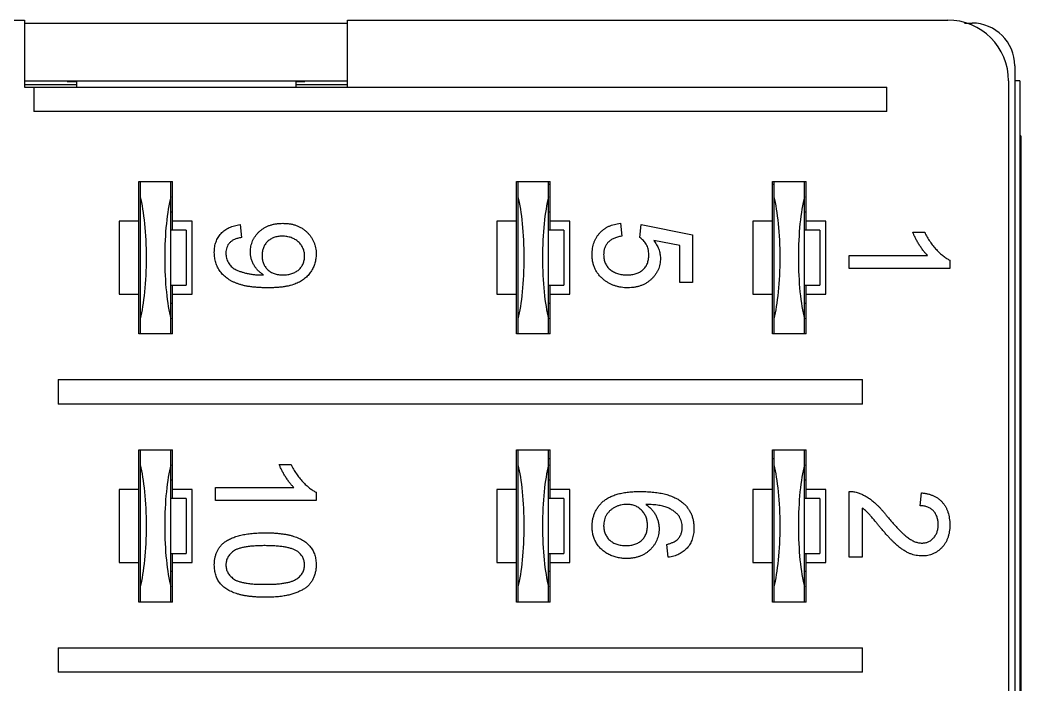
# Model space of a CAD drawing. Header units: millimetres. Extents: x 4.1 to 31.4, y 14 to 35.
# Drawn here: x 14.96 to 31.39, y 24.12 to 35.03 of the extents above; entities that cross this region are included whole.
import ezdxf

# ---------------------------------------------------------------- set-up
doc = ezdxf.new("R2010")
doc.units = ezdxf.units.MM
doc.header["$LTSCALE"] = 3.18179
for name, color, linetype in [('00_COMPONENTS', 7, 'CONTINUOUS'), ('00_COMPONENTS_1', 7, 'CONTINUOUS'), ('00_COMPONENTS_3', 7, 'CONTINUOUS')]:
    doc.layers.add(name, color=color, linetype=linetype)

msp = doc.modelspace()

# ---------------------------------------------------------------- linework, layer by layer
at = {"layer": '00_COMPONENTS', "color": 7}
for p, q in [((15.033, 34.975), (20.333, 34.975)), ((30.458, 34.975), (30.583, 34.975)), ((31.283, 34.275), (31.283, 14.775)), ((15.033, 34.025), (20.333, 34.025)), ((15.733, 34.019), (15.883, 34.019)), ((19.483, 34.019), (19.633, 34.019)), ((31.367, 34.025), (31.283, 34.025)), ((31.367, 34.025), (31.367, 15.025)), ((15.033, 33.966), (15.883, 33.966)), ((19.483, 33.966), (20.333, 33.966)), ((31.386, 33.125), (31.367, 33.125)), ((31.386, 33.125), (31.386, 15.925)), ((23.658, 32.325), (23.633, 32.325)), ((27.333, 32.325), (27.308, 32.325)), ((23.658, 27.825), (23.633, 27.825)), ((27.333, 27.825), (27.308, 27.825))]:
    msp.add_line(p, q, dxfattribs=at)
msp.add_arc((30.583, 34.275), 0.7, 0, 90, dxfattribs=at)
at = {"layer": '00_COMPONENTS_1', "color": 7}
for p, q in [((16.933, 29.875), (16.933, 32.375)), ((16.933, 32.375), (17.433, 32.375)), ((17.433, 29.875), (17.433, 32.375)), ((23.133, 29.875), (23.133, 32.375)), ((23.133, 32.375), (23.633, 32.375)), ((23.633, 29.875), (23.633, 32.375)), ((27.333, 32.375), (27.833, 32.375)), ((27.333, 29.875), (27.333, 32.375)), ((27.833, 29.875), (27.833, 32.375)), ((17.458, 31.875), (17.433, 31.875)), ((23.658, 31.875), (23.633, 31.875)), ((27.858, 31.875), (27.833, 31.875)), ((17.683, 31.575), (17.433, 31.575)), ((17.683, 31.575), (17.683, 30.675)), ((23.883, 31.575), (23.633, 31.575)), ((23.883, 31.575), (23.883, 30.675)), ((28.083, 31.575), (27.833, 31.575)), ((28.083, 31.575), (28.083, 30.675)), ((17.433, 30.675), (17.683, 30.675)), ((23.633, 30.675), (23.883, 30.675)), ((27.833, 30.675), (28.083, 30.675)), ((17.458, 30.375), (17.433, 30.375)), ((23.658, 30.375), (23.633, 30.375)), ((27.858, 30.375), (27.833, 30.375)), ((17.433, 29.875), (16.933, 29.875)), ((23.633, 29.875), (23.133, 29.875)), ((27.833, 29.875), (27.333, 29.875)), ((16.933, 25.475), (16.933, 27.975)), ((16.933, 27.975), (17.433, 27.975)), ((17.433, 25.475), (17.433, 27.975)), ((23.133, 27.975), (23.633, 27.975)), ((23.133, 25.475), (23.133, 27.975)), ((23.633, 25.475), (23.633, 27.975)), ((27.333, 27.975), (27.833, 27.975)), ((27.333, 25.475), (27.333, 27.975)), ((27.833, 25.475), (27.833, 27.975)), ((17.458, 27.475), (17.433, 27.475)), ((23.658, 27.475), (23.633, 27.475)), ((27.858, 27.475), (27.833, 27.475)), ((17.683, 27.175), (17.433, 27.175)), ((17.683, 27.175), (17.683, 26.275)), ((23.883, 27.175), (23.633, 27.175)), ((23.883, 27.175), (23.883, 26.275)), ((28.083, 27.175), (27.833, 27.175)), ((28.083, 27.175), (28.083, 26.275)), ((17.433, 26.275), (17.683, 26.275)), ((23.633, 26.275), (23.883, 26.275)), ((27.833, 26.275), (28.083, 26.275)), ((17.458, 25.975), (17.433, 25.975)), ((23.658, 25.975), (23.633, 25.975)), ((27.858, 25.975), (27.833, 25.975)), ((17.433, 25.475), (16.933, 25.475)), ((23.633, 25.475), (23.133, 25.475)), ((27.833, 25.475), (27.333, 25.475))]:
    msp.add_line(p, q, dxfattribs=at)
for centre, start_param, end_param in [((16.783, 31.125), -2.498092, -0.643501), ((17.583, 31.125), 0.643501, 2.498092), ((22.983, 31.125), -2.498092, -0.643501), ((23.783, 31.125), 0.643501, 2.498092), ((27.183, 31.125), -2.498092, -0.643501), ((27.983, 31.125), 0.643501, 2.498092), ((16.783, 26.725), -2.498092, -0.643501), ((17.583, 26.725), 0.643501, 2.498092), ((22.983, 26.725), -2.498092, -0.643501), ((23.783, 26.725), 0.643501, 2.498092), ((27.183, 26.725), -2.498092, -0.643501), ((27.983, 26.725), 0.643501, 2.498092)]:
    msp.add_ellipse(centre, major_axis=(0, 1.25), ratio=0.2, start_param=start_param, end_param=end_param, dxfattribs=at)
at = {"layer": '00_COMPONENTS_3', "color": 7}
for p, q in [((5.183, 35.025), (15.033, 35.025)), ((15.033, 35.025), (15.033, 33.925)), ((20.333, 33.925), (20.333, 35.025)), ((20.333, 35.025), (30.183, 35.025)), ((15.883, 34.023), (15.883, 33.925)), ((19.483, 34.023), (19.483, 33.925)), ((31.183, 34.025), (31.183, 15.025)), ((15.033, 33.925), (29.183, 33.925)), ((15.183, 33.925), (15.183, 33.525)), ((29.183, 33.525), (29.183, 33.925)), ((29.183, 33.525), (15.183, 33.525)), ((16.908, 29.875), (16.908, 32.375)), ((16.908, 32.375), (16.933, 32.375)), ((17.433, 32.375), (17.458, 32.375)), ((17.458, 31.575), (17.458, 32.375)), ((23.108, 29.875), (23.108, 32.375)), ((23.108, 32.375), (23.133, 32.375)), ((23.633, 32.375), (23.658, 32.375)), ((23.658, 31.575), (23.658, 32.375)), ((27.308, 32.375), (27.333, 32.375)), ((27.308, 29.875), (27.308, 32.375)), ((27.833, 32.375), (27.858, 32.375)), ((27.858, 31.575), (27.858, 32.375)), ((16.583, 31.725), (16.583, 30.525)), ((16.908, 31.725), (16.583, 31.725)), ((17.783, 31.725), (17.458, 31.725)), ((17.783, 30.525), (17.783, 31.725)), ((22.783, 31.725), (22.783, 30.525)), ((23.108, 31.725), (22.783, 31.725)), ((23.983, 31.725), (23.658, 31.725)), ((23.983, 30.525), (23.983, 31.725)), ((27.308, 31.725), (26.983, 31.725)), ((26.983, 31.725), (26.983, 30.525)), ((28.183, 31.725), (27.858, 31.725)), ((28.183, 30.525), (28.183, 31.725)), ((18.57, 31.668), (18.591, 31.457)), ((24.812, 31.69), (24.833, 31.478)), ((25.13, 31.457), (25.151, 31.668)), ((25.151, 31.668), (25.997, 31.499)), ((25.785, 31.326), (25.358, 31.41)), ((25.997, 31.499), (25.997, 30.717)), ((29.611, 31.542), (29.806, 31.542)), ((25.785, 30.717), (25.785, 31.326)), ((28.568, 31.161), (29.854, 31.161)), ((28.568, 30.949), (28.568, 31.161)), ((30.218, 31.085), (30.218, 30.949)), ((30.218, 30.949), (28.568, 30.949)), ((18.914, 30.842), (18.955, 30.843)), ((17.458, 29.875), (17.458, 30.675)), ((23.658, 29.875), (23.658, 30.675)), ((25.997, 30.717), (25.785, 30.717)), ((27.858, 29.875), (27.858, 30.675)), ((16.583, 30.525), (16.908, 30.525)), ((17.458, 30.525), (17.783, 30.525)), ((22.783, 30.525), (23.108, 30.525)), ((23.658, 30.525), (23.983, 30.525)), ((26.983, 30.525), (27.308, 30.525)), ((27.858, 30.525), (28.183, 30.525)), ((16.933, 29.875), (16.908, 29.875)), ((17.458, 29.875), (17.433, 29.875)), ((23.133, 29.875), (23.108, 29.875)), ((23.658, 29.875), (23.633, 29.875)), ((27.333, 29.875), (27.308, 29.875)), ((27.858, 29.875), (27.833, 29.875)), ((15.583, 29.125), (15.583, 28.725)), ((15.583, 29.125), (28.783, 29.125)), ((28.783, 28.725), (28.783, 29.125)), ((28.783, 28.725), (15.583, 28.725)), ((16.908, 25.475), (16.908, 27.975)), ((16.908, 27.975), (16.933, 27.975)), ((17.433, 27.975), (17.458, 27.975)), ((17.458, 27.175), (17.458, 27.975)), ((23.108, 27.975), (23.133, 27.975)), ((23.108, 25.475), (23.108, 27.975)), ((23.633, 27.975), (23.658, 27.975)), ((23.658, 27.175), (23.658, 27.975)), ((27.308, 27.975), (27.333, 27.975)), ((27.308, 25.475), (27.308, 27.975)), ((27.833, 27.975), (27.858, 27.975)), ((27.858, 27.175), (27.858, 27.975)), ((19.211, 27.734), (19.406, 27.734)), ((16.583, 27.325), (16.583, 26.125)), ((16.908, 27.325), (16.583, 27.325)), ((17.783, 27.325), (17.458, 27.325)), ((17.783, 26.125), (17.783, 27.325)), ((18.168, 27.142), (18.168, 27.353)), ((18.168, 27.353), (19.454, 27.353)), ((19.818, 27.278), (19.818, 27.142)), ((23.108, 27.325), (22.783, 27.325)), ((22.783, 27.325), (22.783, 26.125)), ((23.983, 27.325), (23.658, 27.325)), ((23.983, 26.125), (23.983, 27.325)), ((27.308, 27.325), (26.983, 27.325)), ((26.983, 27.325), (26.983, 26.125)), ((28.183, 27.325), (27.858, 27.325)), ((28.183, 26.125), (28.183, 27.325)), ((28.568, 26.211), (28.568, 27.29)), ((19.818, 27.142), (18.168, 27.142)), ((29.731, 27.057), (29.753, 27.268)), ((28.78, 27.018), (28.78, 26.211)), ((25.595, 26.211), (25.574, 26.422)), ((16.583, 26.125), (16.908, 26.125)), ((17.458, 25.475), (17.458, 26.275)), ((17.458, 26.125), (17.783, 26.125)), ((22.783, 26.125), (23.108, 26.125)), ((23.658, 25.475), (23.658, 26.275)), ((23.658, 26.125), (23.983, 26.125)), ((26.983, 26.125), (27.308, 26.125)), ((27.858, 25.475), (27.858, 26.275)), ((27.858, 26.125), (28.183, 26.125)), ((28.78, 26.211), (28.568, 26.211)), ((16.933, 25.475), (16.908, 25.475)), ((17.458, 25.475), (17.433, 25.475)), ((23.133, 25.475), (23.108, 25.475)), ((23.658, 25.475), (23.633, 25.475)), ((27.333, 25.475), (27.308, 25.475)), ((27.858, 25.475), (27.833, 25.475)), ((15.583, 24.725), (15.583, 24.325)), ((15.583, 24.725), (28.783, 24.725)), ((28.783, 24.325), (28.783, 24.725)), ((28.783, 24.325), (15.583, 24.325))]:
    msp.add_line(p, q, dxfattribs=at)
msp.add_arc((30.183, 34.025), 1, 0, 90, dxfattribs=at)
for points, knots in [([(18.147, 31.213), (18.147, 31.228), (18.148, 31.259), (18.153, 31.303), (18.162, 31.345), (18.174, 31.385), (18.189, 31.423), (18.209, 31.459), (18.231, 31.493), (18.258, 31.524), (18.286, 31.553), (18.319, 31.578), (18.354, 31.601), (18.392, 31.621), (18.432, 31.638), (18.476, 31.651), (18.522, 31.662), (18.554, 31.666), (18.57, 31.668)], [0, 0, 0, 0, 0.067631, 0.13232, 0.19446, 0.255113, 0.314221, 0.372984, 0.431349, 0.490207, 0.549525, 0.608891, 0.669118, 0.730648, 0.794033, 0.859832, 0.928205, 1, 1, 1, 1]), ([(18.739, 31.221), (18.74, 31.237), (18.74, 31.269), (18.748, 31.316), (18.759, 31.36), (18.775, 31.403), (18.796, 31.444), (18.821, 31.482), (18.851, 31.52), (18.885, 31.554), (18.923, 31.586), (18.964, 31.614), (19.008, 31.637), (19.055, 31.657), (19.104, 31.671), (19.157, 31.682), (19.213, 31.689), (19.251, 31.689), (19.27, 31.69)], [0, 0, 0, 0, 0.060975, 0.120031, 0.177702, 0.234877, 0.292338, 0.350539, 0.40989, 0.471838, 0.534598, 0.596845, 0.65937, 0.722972, 0.788301, 0.855959, 0.926537, 1, 1, 1, 1]), ([(19.27, 31.69), (19.29, 31.689), (19.33, 31.688), (19.387, 31.682), (19.441, 31.671), (19.493, 31.655), (19.541, 31.634), (19.587, 31.609), (19.629, 31.58), (19.668, 31.546), (19.703, 31.509), (19.734, 31.469), (19.76, 31.427), (19.781, 31.383), (19.798, 31.337), (19.81, 31.288), (19.817, 31.237), (19.818, 31.202), (19.818, 31.184)], [0, 0, 0, 0, 0.071991, 0.140827, 0.207028, 0.270786, 0.333482, 0.39487, 0.456492, 0.518143, 0.579367, 0.639376, 0.697949, 0.756289, 0.815049, 0.874869, 0.936303, 1, 1, 1, 1]), ([(24.347, 31.177), (24.347, 31.195), (24.348, 31.229), (24.354, 31.28), (24.364, 31.329), (24.378, 31.375), (24.396, 31.418), (24.418, 31.459), (24.444, 31.497), (24.474, 31.533), (24.506, 31.566), (24.543, 31.594), (24.581, 31.62), (24.622, 31.642), (24.666, 31.659), (24.713, 31.673), (24.761, 31.684), (24.795, 31.688), (24.812, 31.69)], [0, 0, 0, 0, 0.069309, 0.135582, 0.199703, 0.261758, 0.322713, 0.382968, 0.442746, 0.503224, 0.563759, 0.623755, 0.683414, 0.743843, 0.805035, 0.867628, 0.932767, 1, 1, 1, 1]), ([(18.591, 31.457), (18.58, 31.455), (18.559, 31.451), (18.529, 31.443), (18.502, 31.435), (18.476, 31.424), (18.453, 31.412), (18.432, 31.399), (18.414, 31.385), (18.392, 31.364), (18.369, 31.335), (18.351, 31.294), (18.339, 31.25), (18.338, 31.218), (18.337, 31.202)], [0, 0, 0, 0, 0.082876, 0.160207, 0.233459, 0.301921, 0.366896, 0.42841, 0.487537, 0.543906, 0.653498, 0.763438, 0.877617, 1, 1, 1, 1]), ([(19.259, 31.478), (19.247, 31.478), (19.224, 31.477), (19.19, 31.473), (19.157, 31.466), (19.126, 31.457), (19.097, 31.445), (19.07, 31.43), (19.045, 31.412), (19.021, 31.391), (18.999, 31.369), (18.981, 31.344), (18.965, 31.317), (18.952, 31.289), (18.942, 31.258), (18.935, 31.226), (18.93, 31.192), (18.93, 31.169), (18.93, 31.157)], [0, 0, 0, 0, 0.06888, 0.134971, 0.198848, 0.260328, 0.32117, 0.380785, 0.440726, 0.501283, 0.5617, 0.620846, 0.680307, 0.740491, 0.80156, 0.864953, 0.93112, 1, 1, 1, 1]), ([(19.628, 31.152), (19.627, 31.163), (19.627, 31.186), (19.622, 31.219), (19.614, 31.251), (19.602, 31.281), (19.588, 31.31), (19.57, 31.337), (19.549, 31.363), (19.525, 31.386), (19.499, 31.408), (19.47, 31.427), (19.44, 31.443), (19.407, 31.455), (19.373, 31.466), (19.337, 31.473), (19.299, 31.477), (19.272, 31.478), (19.259, 31.478)], [0, 0, 0, 0, 0.062948, 0.124007, 0.182833, 0.241005, 0.299119, 0.357414, 0.41699, 0.47839, 0.540115, 0.601899, 0.664038, 0.727199, 0.791611, 0.858199, 0.927503, 1, 1, 1, 1]), ([(24.833, 31.478), (24.821, 31.476), (24.798, 31.472), (24.765, 31.464), (24.734, 31.454), (24.704, 31.443), (24.678, 31.429), (24.653, 31.415), (24.631, 31.397), (24.611, 31.379), (24.594, 31.36), (24.579, 31.338), (24.566, 31.315), (24.555, 31.29), (24.547, 31.263), (24.541, 31.236), (24.538, 31.206), (24.538, 31.186), (24.537, 31.176)], [0, 0, 0, 0, 0.077361, 0.15048, 0.219977, 0.286681, 0.349678, 0.41068, 0.469427, 0.526756, 0.583142, 0.638824, 0.695263, 0.752696, 0.810849, 0.871356, 0.934436, 1, 1, 1, 1]), ([(25.278, 31.175), (25.277, 31.191), (25.276, 31.223), (25.269, 31.268), (25.256, 31.309), (25.237, 31.346), (25.215, 31.379), (25.19, 31.408), (25.161, 31.435), (25.14, 31.45), (25.13, 31.457)], [0, 0, 0, 0, 0.147855, 0.284529, 0.412388, 0.534251, 0.652703, 0.76867, 0.883656, 1, 1, 1, 1]), ([(25.358, 31.41), (25.367, 31.399), (25.384, 31.376), (25.406, 31.34), (25.425, 31.304), (25.441, 31.267), (25.453, 31.23), (25.462, 31.192), (25.467, 31.154), (25.468, 31.129), (25.468, 31.116)], [0, 0, 0, 0, 0.136725, 0.268506, 0.395517, 0.519033, 0.640508, 0.761244, 0.880111, 1, 1, 1, 1]), ([(29.854, 31.161), (29.842, 31.173), (29.818, 31.198), (29.783, 31.241), (29.748, 31.289), (29.714, 31.341), (29.683, 31.394), (29.654, 31.445), (29.63, 31.494), (29.617, 31.526), (29.611, 31.542)], [0, 0, 0, 0, 0.111668, 0.232091, 0.362738, 0.501941, 0.641531, 0.771102, 0.890164, 1, 1, 1, 1]), ([(29.806, 31.542), (29.819, 31.515), (29.846, 31.463), (29.892, 31.389), (29.943, 31.321), (29.997, 31.258), (30.052, 31.202), (30.108, 31.154), (30.162, 31.115), (30.2, 31.095), (30.218, 31.085)], [0, 0, 0, 0, 0.142657, 0.281169, 0.416977, 0.550852, 0.678364, 0.795032, 0.901998, 1, 1, 1, 1]), ([(18.955, 30.843), (18.939, 30.854), (18.908, 30.874), (18.867, 30.912), (18.83, 30.955), (18.798, 31.002), (18.772, 31.053), (18.753, 31.107), (18.741, 31.164), (18.74, 31.202), (18.739, 31.221)], [0, 0, 0, 0, 0.122345, 0.244493, 0.368348, 0.494707, 0.621969, 0.747641, 0.872387, 1, 1, 1, 1]), ([(19.026, 30.632), (19.001, 30.632), (18.951, 30.632), (18.879, 30.636), (18.81, 30.641), (18.746, 30.648), (18.685, 30.658), (18.629, 30.669), (18.576, 30.683), (18.528, 30.699), (18.482, 30.717), (18.44, 30.736), (18.4, 30.758), (18.363, 30.783), (18.329, 30.809), (18.298, 30.837), (18.269, 30.867), (18.244, 30.9), (18.221, 30.934), (18.201, 30.969), (18.184, 31.006), (18.171, 31.045), (18.16, 31.085), (18.152, 31.126), (18.148, 31.169), (18.147, 31.198), (18.147, 31.213)], [0, 0, 0, 0, 0.064095, 0.124919, 0.182521, 0.236966, 0.288372, 0.336798, 0.382086, 0.42499, 0.465588, 0.504809, 0.54294, 0.579799, 0.615814, 0.650975, 0.685713, 0.720463, 0.75486, 0.789137, 0.822914, 0.85731, 0.89184, 0.927102, 0.963074, 1, 1, 1, 1]), ([(18.337, 31.202), (18.338, 31.188), (18.339, 31.159), (18.347, 31.119), (18.359, 31.08), (18.377, 31.043), (18.399, 31.01), (18.425, 30.981), (18.454, 30.955), (18.488, 30.935), (18.526, 30.917), (18.569, 30.9), (18.619, 30.885), (18.673, 30.87), (18.732, 30.858), (18.792, 30.849), (18.853, 30.843), (18.894, 30.843), (18.914, 30.842)], [0, 0, 0, 0, 0.056099, 0.110411, 0.163392, 0.216969, 0.269576, 0.320291, 0.370432, 0.420766, 0.475125, 0.536141, 0.603954, 0.679443, 0.758778, 0.838209, 0.918806, 1, 1, 1, 1]), ([(18.93, 31.157), (18.93, 31.146), (18.93, 31.124), (18.935, 31.092), (18.942, 31.061), (18.952, 31.032), (18.965, 31.005), (18.981, 30.979), (18.999, 30.954), (19.021, 30.931), (19.045, 30.91), (19.071, 30.892), (19.1, 30.877), (19.131, 30.865), (19.164, 30.855), (19.199, 30.849), (19.236, 30.844), (19.262, 30.844), (19.275, 30.843)], [0, 0, 0, 0, 0.063563, 0.125106, 0.18459, 0.242461, 0.300129, 0.357723, 0.41608, 0.47569, 0.536327, 0.596502, 0.657833, 0.720774, 0.785645, 0.853598, 0.925126, 1, 1, 1, 1]), ([(19.818, 31.184), (19.818, 31.171), (19.817, 31.145), (19.813, 31.107), (19.806, 31.07), (19.797, 31.033), (19.785, 30.998), (19.77, 30.963), (19.752, 30.929), (19.733, 30.896), (19.71, 30.865), (19.685, 30.835), (19.658, 30.808), (19.628, 30.782), (19.596, 30.758), (19.562, 30.736), (19.525, 30.717), (19.486, 30.699), (19.444, 30.683), (19.397, 30.669), (19.346, 30.658), (19.291, 30.648), (19.231, 30.641), (19.167, 30.636), (19.098, 30.632), (19.051, 30.632), (19.026, 30.632)], [0, 0, 0, 0, 0.035444, 0.07045, 0.105248, 0.139614, 0.173891, 0.208359, 0.243161, 0.278626, 0.313997, 0.349661, 0.384986, 0.420815, 0.457209, 0.494247, 0.532182, 0.571196, 0.612302, 0.656468, 0.704283, 0.755899, 0.811102, 0.870037, 0.933084, 1, 1, 1, 1]), ([(19.275, 30.843), (19.288, 30.844), (19.314, 30.844), (19.352, 30.848), (19.387, 30.855), (19.42, 30.864), (19.452, 30.876), (19.481, 30.891), (19.508, 30.908), (19.533, 30.928), (19.555, 30.95), (19.574, 30.974), (19.591, 30.999), (19.604, 31.027), (19.615, 31.056), (19.622, 31.086), (19.627, 31.118), (19.627, 31.14), (19.628, 31.152)], [0, 0, 0, 0, 0.07521, 0.146392, 0.214579, 0.279628, 0.342681, 0.404594, 0.465417, 0.525581, 0.585379, 0.643294, 0.700804, 0.757954, 0.816021, 0.874666, 0.936057, 1, 1, 1, 1]), ([(24.547, 30.758), (24.531, 30.771), (24.5, 30.797), (24.459, 30.841), (24.424, 30.888), (24.396, 30.939), (24.373, 30.994), (24.358, 31.052), (24.348, 31.113), (24.347, 31.155), (24.347, 31.177)], [0, 0, 0, 0, 0.127893, 0.251579, 0.372793, 0.492778, 0.61359, 0.737809, 0.86618, 1, 1, 1, 1]), ([(24.537, 31.176), (24.538, 31.163), (24.538, 31.139), (24.543, 31.103), (24.551, 31.069), (24.563, 31.037), (24.577, 31.007), (24.596, 30.98), (24.617, 30.954), (24.642, 30.932), (24.669, 30.911), (24.699, 30.893), (24.731, 30.878), (24.765, 30.865), (24.801, 30.855), (24.839, 30.849), (24.88, 30.844), (24.907, 30.844), (24.921, 30.843)], [0, 0, 0, 0, 0.065801, 0.128677, 0.188676, 0.247598, 0.304849, 0.361786, 0.419523, 0.478682, 0.53877, 0.598799, 0.660184, 0.722952, 0.787993, 0.855404, 0.926153, 1, 1, 1, 1]), ([(24.921, 30.843), (24.935, 30.844), (24.961, 30.844), (24.999, 30.848), (25.035, 30.855), (25.069, 30.864), (25.101, 30.876), (25.13, 30.89), (25.157, 30.907), (25.182, 30.927), (25.205, 30.949), (25.224, 30.974), (25.241, 31.001), (25.255, 31.031), (25.265, 31.063), (25.272, 31.098), (25.277, 31.136), (25.277, 31.161), (25.278, 31.175)], [0, 0, 0, 0, 0.072866, 0.141887, 0.207453, 0.270438, 0.331641, 0.390108, 0.448069, 0.505503, 0.562488, 0.619084, 0.676416, 0.735452, 0.796241, 0.860406, 0.928305, 1, 1, 1, 1]), ([(25.468, 31.116), (25.468, 31.1), (25.467, 31.067), (25.46, 31.018), (25.448, 30.972), (25.432, 30.928), (25.41, 30.886), (25.384, 30.845), (25.354, 30.807), (25.319, 30.771), (25.28, 30.739), (25.239, 30.71), (25.194, 30.686), (25.148, 30.666), (25.098, 30.651), (25.046, 30.64), (24.991, 30.633), (24.953, 30.632), (24.934, 30.632)], [0, 0, 0, 0, 0.062002, 0.122097, 0.181389, 0.239526, 0.297858, 0.356906, 0.417313, 0.479676, 0.54254, 0.604774, 0.667003, 0.730233, 0.794195, 0.8604, 0.928573, 1, 1, 1, 1]), ([(24.934, 30.632), (24.916, 30.632), (24.879, 30.633), (24.826, 30.639), (24.775, 30.649), (24.725, 30.663), (24.678, 30.68), (24.632, 30.703), (24.588, 30.728), (24.561, 30.748), (24.547, 30.758)], [0, 0, 0, 0, 0.13247, 0.261667, 0.387572, 0.511029, 0.632651, 0.754644, 0.876515, 1, 1, 1, 1]), ([(19.454, 27.353), (19.442, 27.365), (19.418, 27.391), (19.383, 27.433), (19.348, 27.481), (19.314, 27.533), (19.283, 27.586), (19.254, 27.638), (19.23, 27.686), (19.217, 27.718), (19.211, 27.734)], [0, 0, 0, 0, 0.111668, 0.232091, 0.362738, 0.501941, 0.641531, 0.771102, 0.890164, 1, 1, 1, 1]), ([(19.406, 27.734), (19.419, 27.707), (19.446, 27.655), (19.492, 27.582), (19.543, 27.513), (19.597, 27.45), (19.652, 27.394), (19.708, 27.347), (19.762, 27.307), (19.8, 27.287), (19.818, 27.278)], [0, 0, 0, 0, 0.142657, 0.281169, 0.416977, 0.550852, 0.678364, 0.795032, 0.901998, 1, 1, 1, 1]), ([(24.347, 26.711), (24.347, 26.732), (24.349, 26.773), (24.357, 26.833), (24.372, 26.89), (24.392, 26.944), (24.418, 26.995), (24.45, 27.043), (24.488, 27.088), (24.531, 27.13), (24.582, 27.168), (24.64, 27.201), (24.705, 27.228), (24.778, 27.251), (24.858, 27.268), (24.946, 27.281), (25.041, 27.288), (25.106, 27.289), (25.14, 27.29)], [0, 0, 0, 0, 0.056153, 0.110126, 0.162527, 0.214177, 0.265143, 0.316503, 0.369168, 0.423109, 0.479258, 0.538817, 0.601984, 0.670126, 0.743647, 0.822845, 0.908267, 1, 1, 1, 1]), ([(25.14, 27.29), (25.16, 27.29), (25.198, 27.289), (25.254, 27.287), (25.309, 27.284), (25.361, 27.279), (25.411, 27.272), (25.46, 27.265), (25.506, 27.256), (25.55, 27.245), (25.592, 27.233), (25.632, 27.22), (25.67, 27.205), (25.706, 27.189), (25.741, 27.171), (25.773, 27.153), (25.803, 27.132), (25.821, 27.117), (25.831, 27.11)], [0, 0, 0, 0, 0.080028, 0.157825, 0.232559, 0.30472, 0.374369, 0.44157, 0.506039, 0.568678, 0.628697, 0.687073, 0.743221, 0.797558, 0.850225, 0.90138, 0.95107, 1, 1, 1, 1]), ([(28.568, 27.29), (28.581, 27.29), (28.606, 27.29), (28.643, 27.285), (28.679, 27.279), (28.703, 27.271), (28.715, 27.267)], [0, 0, 0, 0, 0.252643, 0.50444, 0.750407, 1, 1, 1, 1]), ([(25.831, 27.11), (25.846, 27.097), (25.875, 27.07), (25.913, 27.025), (25.946, 26.977), (25.972, 26.926), (25.993, 26.871), (26.008, 26.813), (26.016, 26.751), (26.017, 26.709), (26.018, 26.687)], [0, 0, 0, 0, 0.125625, 0.247619, 0.368528, 0.488104, 0.609878, 0.735382, 0.864448, 1, 1, 1, 1]), ([(28.715, 27.267), (28.734, 27.26), (28.773, 27.246), (28.83, 27.217), (28.887, 27.183), (28.933, 27.15), (28.969, 27.12), (28.998, 27.095), (29.027, 27.066), (29.058, 27.036), (29.089, 27.002), (29.12, 26.967), (29.153, 26.928), (29.174, 26.901), (29.185, 26.887)], [0, 0, 0, 0, 0.100396, 0.204422, 0.310989, 0.422469, 0.481001, 0.543203, 0.60947, 0.67953, 0.753822, 0.831628, 0.913806, 1, 1, 1, 1]), ([(29.753, 27.268), (29.771, 27.266), (29.807, 27.262), (29.859, 27.252), (29.907, 27.237), (29.953, 27.219), (29.994, 27.197), (30.033, 27.172), (30.068, 27.143), (30.099, 27.11), (30.128, 27.074), (30.152, 27.035), (30.172, 26.993), (30.189, 26.948), (30.202, 26.9), (30.211, 26.849), (30.217, 26.795), (30.218, 26.758), (30.218, 26.74)], [0, 0, 0, 0, 0.070681, 0.137505, 0.20149, 0.262892, 0.322578, 0.381001, 0.43822, 0.495795, 0.553466, 0.611689, 0.670615, 0.731564, 0.794165, 0.859433, 0.928201, 1, 1, 1, 1]), ([(24.916, 27.078), (24.899, 27.078), (24.866, 27.076), (24.817, 27.067), (24.77, 27.053), (24.724, 27.033), (24.681, 27.008), (24.643, 26.979), (24.611, 26.945), (24.584, 26.908), (24.563, 26.867), (24.548, 26.823), (24.539, 26.776), (24.538, 26.744), (24.537, 26.727)], [0, 0, 0, 0, 0.086177, 0.171222, 0.257573, 0.34515, 0.431508, 0.513644, 0.593539, 0.672806, 0.752058, 0.831493, 0.913823, 1, 1, 1, 1]), ([(25.256, 26.736), (25.256, 26.747), (25.256, 26.77), (25.251, 26.804), (25.244, 26.837), (25.234, 26.868), (25.22, 26.898), (25.204, 26.926), (25.185, 26.953), (25.163, 26.979), (25.138, 27.002), (25.112, 27.022), (25.084, 27.04), (25.054, 27.054), (25.022, 27.065), (24.988, 27.072), (24.953, 27.077), (24.928, 27.078), (24.916, 27.078)], [0, 0, 0, 0, 0.064823, 0.12774, 0.189119, 0.249606, 0.309793, 0.36975, 0.431129, 0.493504, 0.556174, 0.617169, 0.678062, 0.739016, 0.80163, 0.864932, 0.930877, 1, 1, 1, 1]), ([(25.229, 27.078), (25.247, 27.066), (25.281, 27.041), (25.326, 26.998), (25.364, 26.951), (25.394, 26.9), (25.418, 26.846), (25.435, 26.791), (25.445, 26.735), (25.446, 26.696), (25.447, 26.677)], [0, 0, 0, 0, 0.135506, 0.265262, 0.391369, 0.516026, 0.638937, 0.759613, 0.878887, 1, 1, 1, 1]), ([(25.779, 26.881), (25.767, 26.895), (25.744, 26.923), (25.701, 26.96), (25.65, 26.993), (25.603, 27.017), (25.561, 27.034), (25.525, 27.046), (25.485, 27.055), (25.441, 27.063), (25.393, 27.069), (25.342, 27.074), (25.287, 27.077), (25.249, 27.078), (25.229, 27.078)], [0, 0, 0, 0, 0.088621, 0.181917, 0.280525, 0.386772, 0.443867, 0.506387, 0.574339, 0.647608, 0.726389, 0.811433, 0.902767, 1, 1, 1, 1]), ([(29.086, 26.69), (29.074, 26.704), (29.051, 26.732), (29.019, 26.771), (28.989, 26.806), (28.963, 26.838), (28.939, 26.865), (28.919, 26.889), (28.901, 26.909), (28.874, 26.939), (28.835, 26.977), (28.798, 27.005), (28.78, 27.018)], [0, 0, 0, 0, 0.124205, 0.23684, 0.33951, 0.431273, 0.511478, 0.580694, 0.639969, 0.687784, 0.850326, 1, 1, 1, 1]), ([(30.028, 26.744), (30.027, 26.756), (30.027, 26.778), (30.023, 26.811), (30.017, 26.842), (30.009, 26.871), (29.997, 26.899), (29.984, 26.925), (29.968, 26.949), (29.949, 26.971), (29.929, 26.991), (29.906, 27.008), (29.882, 27.023), (29.855, 27.035), (29.827, 27.045), (29.797, 27.052), (29.765, 27.056), (29.743, 27.057), (29.731, 27.057)], [0, 0, 0, 0, 0.07071, 0.138384, 0.203408, 0.26575, 0.326687, 0.386555, 0.445346, 0.504672, 0.563764, 0.621923, 0.680764, 0.739747, 0.800764, 0.864214, 0.930618, 1, 1, 1, 1]), ([(25.828, 26.701), (25.827, 26.717), (25.826, 26.748), (25.816, 26.794), (25.801, 26.839), (25.786, 26.867), (25.779, 26.881)], [0, 0, 0, 0, 0.252584, 0.499095, 0.747119, 1, 1, 1, 1]), ([(29.185, 26.887), (29.203, 26.866), (29.237, 26.825), (29.288, 26.767), (29.336, 26.714), (29.38, 26.668), (29.422, 26.626), (29.46, 26.59), (29.494, 26.559), (29.527, 26.534), (29.557, 26.512), (29.587, 26.494), (29.617, 26.478), (29.646, 26.466), (29.675, 26.456), (29.704, 26.449), (29.732, 26.444), (29.751, 26.444), (29.761, 26.443)], [0, 0, 0, 0, 0.11141, 0.214526, 0.309417, 0.396087, 0.474284, 0.544374, 0.60642, 0.660582, 0.709794, 0.756451, 0.800767, 0.843168, 0.884295, 0.923885, 0.962359, 1, 1, 1, 1]), ([(24.911, 26.19), (24.886, 26.19), (24.836, 26.192), (24.761, 26.205), (24.69, 26.226), (24.633, 26.251), (24.59, 26.274), (24.56, 26.294), (24.531, 26.315), (24.504, 26.337), (24.48, 26.361), (24.457, 26.387), (24.436, 26.414), (24.418, 26.443), (24.401, 26.473), (24.386, 26.504), (24.374, 26.536), (24.364, 26.569), (24.356, 26.603), (24.351, 26.638), (24.347, 26.674), (24.347, 26.699), (24.347, 26.711)], [0, 0, 0, 0, 0.088886, 0.175415, 0.261596, 0.347807, 0.390795, 0.432577, 0.473533, 0.514164, 0.554098, 0.59382, 0.633314, 0.673272, 0.713163, 0.753036, 0.792921, 0.83303, 0.873661, 0.914905, 0.956956, 1, 1, 1, 1]), ([(24.537, 26.727), (24.538, 26.716), (24.538, 26.693), (24.543, 26.659), (24.55, 26.627), (24.562, 26.596), (24.575, 26.568), (24.592, 26.54), (24.613, 26.515), (24.636, 26.492), (24.662, 26.47), (24.69, 26.452), (24.72, 26.436), (24.753, 26.423), (24.788, 26.413), (24.825, 26.406), (24.864, 26.402), (24.891, 26.401), (24.905, 26.401)], [0, 0, 0, 0, 0.063966, 0.124857, 0.184388, 0.242193, 0.299883, 0.357043, 0.415705, 0.475245, 0.535497, 0.596281, 0.65772, 0.721045, 0.786256, 0.853831, 0.925316, 1, 1, 1, 1]), ([(24.905, 26.401), (24.918, 26.401), (24.944, 26.402), (24.982, 26.406), (25.017, 26.413), (25.051, 26.423), (25.082, 26.436), (25.111, 26.451), (25.138, 26.469), (25.163, 26.49), (25.185, 26.514), (25.204, 26.539), (25.22, 26.567), (25.234, 26.597), (25.244, 26.629), (25.251, 26.663), (25.256, 26.699), (25.256, 26.723), (25.256, 26.736)], [0, 0, 0, 0, 0.072211, 0.141219, 0.207389, 0.27018, 0.331159, 0.39088, 0.449764, 0.508606, 0.567319, 0.625296, 0.683783, 0.742468, 0.803141, 0.865897, 0.931395, 1, 1, 1, 1]), ([(25.447, 26.677), (25.446, 26.661), (25.446, 26.628), (25.439, 26.58), (25.426, 26.534), (25.41, 26.489), (25.389, 26.447), (25.363, 26.406), (25.333, 26.368), (25.298, 26.331), (25.259, 26.298), (25.218, 26.269), (25.173, 26.244), (25.126, 26.224), (25.076, 26.209), (25.024, 26.198), (24.969, 26.191), (24.931, 26.19), (24.911, 26.19)], [0, 0, 0, 0, 0.061348, 0.121205, 0.179866, 0.237773, 0.296239, 0.355178, 0.415665, 0.478369, 0.541515, 0.603969, 0.666507, 0.729486, 0.793706, 0.859733, 0.928448, 1, 1, 1, 1]), ([(26.018, 26.687), (26.018, 26.671), (26.017, 26.639), (26.012, 26.593), (26.003, 26.549), (25.991, 26.507), (25.975, 26.468), (25.956, 26.43), (25.933, 26.395), (25.906, 26.362), (25.877, 26.332), (25.844, 26.305), (25.809, 26.281), (25.772, 26.261), (25.731, 26.243), (25.688, 26.229), (25.643, 26.218), (25.611, 26.213), (25.595, 26.211)], [0, 0, 0, 0, 0.068499, 0.134572, 0.198208, 0.259784, 0.319951, 0.379508, 0.438814, 0.498497, 0.558182, 0.617438, 0.677522, 0.737959, 0.80033, 0.86409, 0.930622, 1, 1, 1, 1]), ([(25.743, 26.499), (25.75, 26.506), (25.763, 26.519), (25.78, 26.542), (25.795, 26.565), (25.807, 26.59), (25.816, 26.616), (25.823, 26.643), (25.827, 26.672), (25.827, 26.691), (25.828, 26.701)], [0, 0, 0, 0, 0.128545, 0.252818, 0.375212, 0.497113, 0.618546, 0.742222, 0.869458, 1, 1, 1, 1]), ([(29.763, 26.232), (29.746, 26.232), (29.714, 26.233), (29.665, 26.241), (29.616, 26.252), (29.568, 26.268), (29.519, 26.291), (29.47, 26.319), (29.419, 26.353), (29.376, 26.386), (29.34, 26.417), (29.31, 26.444), (29.278, 26.476), (29.244, 26.511), (29.208, 26.55), (29.169, 26.593), (29.128, 26.64), (29.1, 26.673), (29.086, 26.69)], [0, 0, 0, 0, 0.057939, 0.116005, 0.174714, 0.234565, 0.296863, 0.36409, 0.436213, 0.514034, 0.556745, 0.60462, 0.657433, 0.715782, 0.778864, 0.847518, 0.921237, 1, 1, 1, 1]), ([(29.761, 26.443), (29.77, 26.444), (29.788, 26.444), (29.815, 26.448), (29.84, 26.454), (29.864, 26.464), (29.888, 26.475), (29.91, 26.49), (29.931, 26.507), (29.951, 26.527), (29.969, 26.548), (29.984, 26.572), (29.998, 26.596), (30.009, 26.623), (30.017, 26.651), (30.023, 26.681), (30.027, 26.712), (30.027, 26.733), (30.028, 26.744)], [0, 0, 0, 0, 0.061764, 0.121177, 0.179426, 0.23685, 0.294329, 0.3532, 0.412731, 0.474534, 0.537071, 0.599607, 0.662384, 0.725943, 0.790311, 0.857721, 0.92723, 1, 1, 1, 1]), ([(30.218, 26.74), (30.218, 26.721), (30.217, 26.683), (30.211, 26.629), (30.2, 26.578), (30.186, 26.53), (30.168, 26.485), (30.145, 26.443), (30.119, 26.404), (30.088, 26.368), (30.054, 26.336), (30.018, 26.308), (29.981, 26.285), (29.941, 26.265), (29.899, 26.25), (29.855, 26.24), (29.81, 26.233), (29.778, 26.232), (29.763, 26.232)], [0, 0, 0, 0, 0.074698, 0.145512, 0.213299, 0.278562, 0.342029, 0.404194, 0.465355, 0.526857, 0.587597, 0.646638, 0.704592, 0.761717, 0.819452, 0.878063, 0.937807, 1, 1, 1, 1]), ([(18.147, 26.084), (18.147, 26.103), (18.148, 26.14), (18.156, 26.194), (18.168, 26.245), (18.185, 26.294), (18.208, 26.338), (18.236, 26.38), (18.268, 26.419), (18.293, 26.441), (18.306, 26.452)], [0, 0, 0, 0, 0.137903, 0.268873, 0.395178, 0.517089, 0.636743, 0.756222, 0.876628, 1, 1, 1, 1]), ([(18.306, 26.452), (18.325, 26.465), (18.364, 26.492), (18.43, 26.524), (18.503, 26.552), (18.584, 26.574), (18.673, 26.592), (18.769, 26.604), (18.873, 26.611), (18.945, 26.612), (18.982, 26.613)], [0, 0, 0, 0, 0.097421, 0.200886, 0.311172, 0.429798, 0.55774, 0.694715, 0.84213, 1, 1, 1, 1]), ([(18.982, 26.613), (19.005, 26.613), (19.052, 26.612), (19.119, 26.61), (19.183, 26.605), (19.244, 26.598), (19.301, 26.59), (19.355, 26.58), (19.406, 26.568), (19.453, 26.554), (19.498, 26.539), (19.539, 26.521), (19.578, 26.501), (19.614, 26.481), (19.646, 26.457), (19.676, 26.433), (19.703, 26.407), (19.727, 26.378), (19.749, 26.348), (19.767, 26.316), (19.783, 26.282), (19.796, 26.246), (19.806, 26.208), (19.813, 26.168), (19.817, 26.127), (19.818, 26.098), (19.818, 26.084)], [0, 0, 0, 0, 0.063113, 0.123612, 0.18097, 0.235256, 0.287095, 0.336024, 0.382374, 0.426325, 0.468201, 0.508239, 0.546617, 0.583488, 0.619002, 0.65359, 0.687163, 0.720428, 0.753235, 0.786265, 0.819508, 0.853548, 0.888311, 0.923997, 0.961351, 1, 1, 1, 1]), ([(25.574, 26.422), (25.592, 26.427), (25.626, 26.435), (25.673, 26.454), (25.712, 26.473), (25.733, 26.491), (25.743, 26.499)], [0, 0, 0, 0, 0.299802, 0.564331, 0.796204, 1, 1, 1, 1]), ([(18.982, 26.401), (18.951, 26.401), (18.89, 26.401), (18.803, 26.396), (18.725, 26.389), (18.655, 26.38), (18.594, 26.367), (18.541, 26.351), (18.497, 26.333), (18.461, 26.311), (18.432, 26.287), (18.407, 26.262), (18.385, 26.236), (18.367, 26.208), (18.354, 26.179), (18.344, 26.148), (18.338, 26.116), (18.338, 26.095), (18.337, 26.084)], [0, 0, 0, 0, 0.118406, 0.226654, 0.324092, 0.411705, 0.489026, 0.556909, 0.616233, 0.667349, 0.713512, 0.757697, 0.799493, 0.839976, 0.879886, 0.919149, 0.959227, 1, 1, 1, 1]), ([(19.515, 26.306), (19.501, 26.314), (19.474, 26.33), (19.425, 26.349), (19.37, 26.365), (19.307, 26.379), (19.237, 26.388), (19.159, 26.396), (19.073, 26.4), (19.014, 26.401), (18.982, 26.401)], [0, 0, 0, 0, 0.083888, 0.177154, 0.282514, 0.3994, 0.529491, 0.672802, 0.829536, 1, 1, 1, 1]), ([(19.628, 26.086), (19.627, 26.097), (19.627, 26.119), (19.621, 26.15), (19.612, 26.18), (19.6, 26.209), (19.584, 26.235), (19.564, 26.261), (19.541, 26.284), (19.524, 26.298), (19.515, 26.306)], [0, 0, 0, 0, 0.127665, 0.251739, 0.372753, 0.492147, 0.61407, 0.737197, 0.865607, 1, 1, 1, 1]), ([(18.982, 25.555), (18.958, 25.555), (18.912, 25.556), (18.845, 25.558), (18.782, 25.563), (18.721, 25.569), (18.664, 25.577), (18.61, 25.588), (18.56, 25.599), (18.512, 25.613), (18.468, 25.628), (18.427, 25.646), (18.388, 25.665), (18.352, 25.686), (18.319, 25.709), (18.289, 25.734), (18.262, 25.76), (18.238, 25.789), (18.216, 25.819), (18.197, 25.851), (18.182, 25.885), (18.169, 25.921), (18.159, 25.959), (18.152, 25.999), (18.148, 26.041), (18.147, 26.069), (18.147, 26.084)], [0, 0, 0, 0, 0.062872, 0.122832, 0.17965, 0.233952, 0.285542, 0.334512, 0.380903, 0.424808, 0.466441, 0.506514, 0.545055, 0.581854, 0.61747, 0.652087, 0.685899, 0.719192, 0.752198, 0.785256, 0.818671, 0.852838, 0.88763, 0.923638, 0.961023, 1, 1, 1, 1]), ([(18.337, 26.084), (18.338, 26.073), (18.338, 26.051), (18.344, 26.019), (18.354, 25.989), (18.368, 25.96), (18.385, 25.932), (18.407, 25.906), (18.432, 25.881), (18.461, 25.857), (18.498, 25.835), (18.542, 25.816), (18.595, 25.801), (18.656, 25.788), (18.725, 25.779), (18.803, 25.771), (18.89, 25.767), (18.951, 25.767), (18.982, 25.767)], [0, 0, 0, 0, 0.040782, 0.08087, 0.120268, 0.160187, 0.20046, 0.242265, 0.286459, 0.332952, 0.384431, 0.443389, 0.511681, 0.58902, 0.676245, 0.773705, 0.881568, 1, 1, 1, 1]), ([(18.982, 25.767), (19.014, 25.767), (19.073, 25.767), (19.158, 25.771), (19.235, 25.778), (19.304, 25.788), (19.365, 25.8), (19.418, 25.815), (19.462, 25.833), (19.499, 25.854), (19.53, 25.878), (19.556, 25.903), (19.578, 25.929), (19.596, 25.957), (19.611, 25.987), (19.62, 26.019), (19.627, 26.052), (19.627, 26.075), (19.628, 26.086)], [0, 0, 0, 0, 0.115634, 0.221551, 0.317061, 0.403168, 0.480202, 0.547673, 0.607062, 0.658681, 0.705753, 0.75012, 0.792591, 0.833879, 0.874776, 0.915623, 0.956879, 1, 1, 1, 1]), ([(19.818, 26.084), (19.817, 26.063), (19.816, 26.021), (19.806, 25.96), (19.789, 25.903), (19.766, 25.849), (19.737, 25.8), (19.702, 25.756), (19.66, 25.718), (19.612, 25.685), (19.559, 25.658), (19.5, 25.633), (19.437, 25.61), (19.38, 25.594), (19.331, 25.582), (19.29, 25.575), (19.246, 25.569), (19.199, 25.564), (19.149, 25.559), (19.096, 25.557), (19.04, 25.555), (19.002, 25.555), (18.982, 25.555)], [0, 0, 0, 0, 0.056725, 0.111439, 0.164371, 0.21644, 0.267394, 0.317343, 0.367257, 0.418163, 0.471358, 0.52792, 0.588017, 0.652172, 0.686383, 0.72325, 0.762597, 0.804726, 0.849443, 0.896709, 0.946889, 1, 1, 1, 1])]:
    msp.add_open_spline(points, degree=3, knots=knots, dxfattribs=at)

doc.saveas('drawing.dxf')
